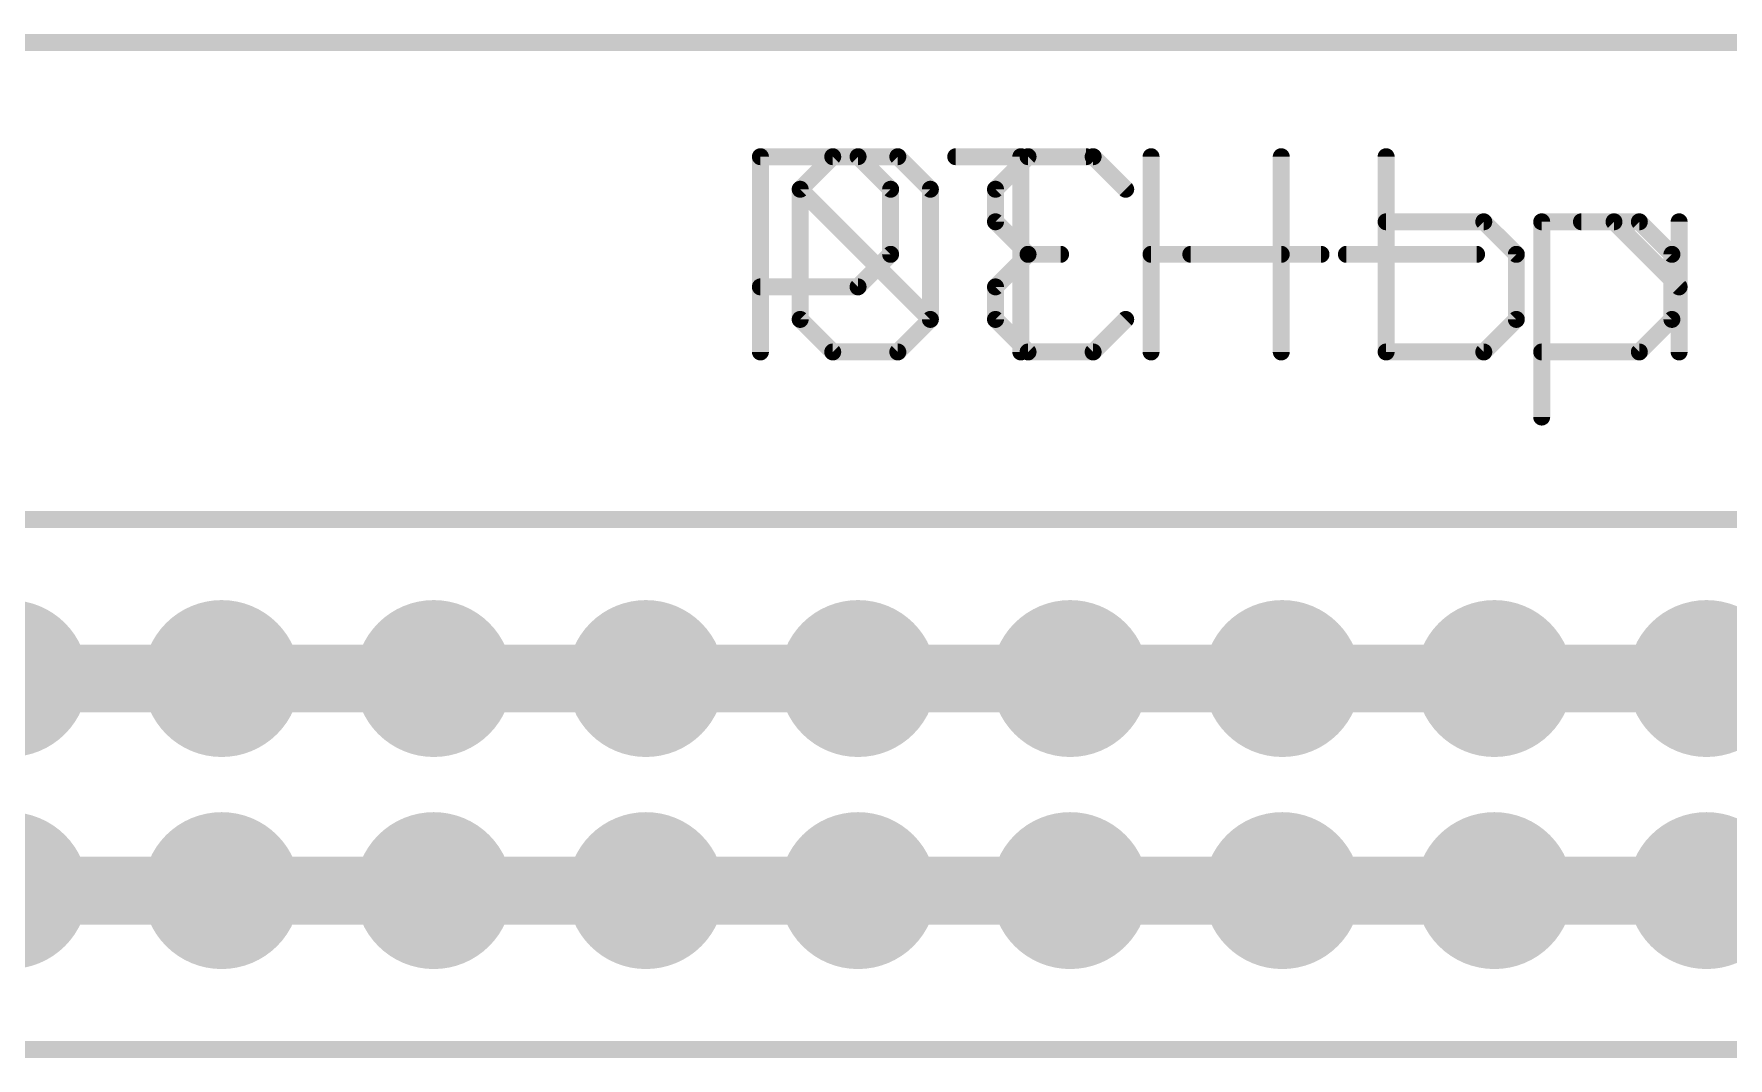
# Model space of a CAD drawing. Extents: x -0.1 to 94.1, y -0.1 to 63.6.
# Drawn here: x 19.34 to 39.63, y 51.33 to 63.6 of the extents above; entities that cross this region are included whole.
import ezdxf

# ---------------------------------------------------------------- set-up
doc = ezdxf.new("R2010")
doc.units = 0
for name, color, linetype in [('16', 132, 'CONTINUOUS'), ('17', 110, 'CONTINUOUS'), ('20', 53, 'CONTINUOUS'), ('21', 41, 'CONTINUOUS'), ('22', 40, 'CONTINUOUS'), ('51', 53, 'CONTINUOUS')]:
    doc.layers.add(name, color=color, linetype=linetype)

# ---------------------------------------------------------------- blocks, each defined once
blk = doc.blocks.new('RECT')
blk.add_solid([(-0.5, -0.5), (0.5, -0.5), (-0.5, 0.5), (0.5, 0.5)])
blk = doc.blocks.new('ROUNDP')
at = {"const_width": 0.5}
blk.add_lwpolyline([(0, -0.25, 1), (0, 0.25, 1), (0, -0.25)], format="xyb", dxfattribs=at)

msp = doc.modelspace()

# ---------------------------------------------------------------- linework, layer by layer
at = {"layer": '16', "const_width": 0.8128}
for points in [[(16.51, 55.88), (19.05, 55.88)], [(19.05, 55.88), (21.59, 55.88)], [(21.59, 55.88), (24.13, 55.88)], [(24.13, 55.88), (26.67, 55.88)], [(26.67, 55.88), (29.21, 55.88)], [(29.21, 55.88), (31.75, 55.88)], [(31.75, 55.88), (34.29, 55.88)], [(34.29, 55.88), (36.83, 55.88)], [(36.83, 55.88), (39.37, 55.88)], [(39.37, 55.88), (41.91, 55.88)], [(16.51, 53.34), (19.05, 53.34)], [(19.05, 53.34), (21.59, 53.34)], [(21.59, 53.34), (24.13, 53.34)], [(24.13, 53.34), (26.67, 53.34)], [(26.67, 53.34), (29.21, 53.34)], [(29.21, 53.34), (31.75, 53.34)], [(31.75, 53.34), (34.29, 53.34)], [(34.29, 53.34), (36.83, 53.34)], [(36.83, 53.34), (39.37, 53.34)], [(39.37, 53.34), (41.91, 53.34)]]:
    msp.add_lwpolyline(points, dxfattribs=at)
at = {"layer": '16', "const_width": 0.4064}
for points in [[(19.05, 55.6768, 1), (19.05, 56.0832)], [(21.59, 56.0832, 1), (21.59, 55.6768)], [(21.59, 55.6768, 1), (21.59, 56.0832)], [(24.13, 56.0832, 1), (24.13, 55.6768)], [(24.13, 55.6768, 1), (24.13, 56.0832)], [(26.67, 56.0832, 1), (26.67, 55.6768)], [(26.67, 55.6768, 1), (26.67, 56.0832)], [(29.21, 56.0832, 1), (29.21, 55.6768)], [(29.21, 55.6768, 1), (29.21, 56.0832)], [(31.75, 56.0832, 1), (31.75, 55.6768)], [(31.75, 55.6768, 1), (31.75, 56.0832)], [(34.29, 56.0832, 1), (34.29, 55.6768)], [(34.29, 55.6768, 1), (34.29, 56.0832)], [(36.83, 56.0832, 1), (36.83, 55.6768)], [(36.83, 55.6768, 1), (36.83, 56.0832)], [(39.37, 56.0832, 1), (39.37, 55.6768)], [(39.37, 55.6768, 1), (39.37, 56.0832)], [(19.05, 53.1368, 1), (19.05, 53.5432)], [(21.59, 53.5432, 1), (21.59, 53.1368)], [(21.59, 53.1368, 1), (21.59, 53.5432)], [(24.13, 53.5432, 1), (24.13, 53.1368)], [(24.13, 53.1368, 1), (24.13, 53.5432)], [(26.67, 53.5432, 1), (26.67, 53.1368)], [(26.67, 53.1368, 1), (26.67, 53.5432)], [(29.21, 53.5432, 1), (29.21, 53.1368)], [(29.21, 53.1368, 1), (29.21, 53.5432)], [(31.75, 53.5432, 1), (31.75, 53.1368)], [(31.75, 53.1368, 1), (31.75, 53.5432)], [(34.29, 53.5432, 1), (34.29, 53.1368)], [(34.29, 53.1368, 1), (34.29, 53.5432)], [(36.83, 53.5432, 1), (36.83, 53.1368)], [(36.83, 53.1368, 1), (36.83, 53.5432)], [(39.37, 53.5432, 1), (39.37, 53.1368)], [(39.37, 53.1368, 1), (39.37, 53.5432)]]:
    msp.add_lwpolyline(points, format="xyb", dxfattribs=at)
at = {"layer": '20', "const_width": 0.2032}
msp.add_lwpolyline([(91.6579, 63.5), (2.3221, 63.5)], dxfattribs=at)
at = {"layer": '21', "const_width": 0.2032}
for points in [[(28.0416, 59.7916), (28.0416, 62.1304)], [(28.0416, 62.1304), (29.211, 62.1304)], [(29.211, 62.1304), (29.6008, 61.7406)], [(30.3804, 62.1304), (31.9396, 62.1304)], [(31.16, 59.7916), (31.16, 62.1304)], [(32.7192, 59.7916), (32.7192, 62.1304)], [(34.2784, 62.1304), (34.2784, 59.7916)], [(29.6008, 61.7406), (29.6008, 60.961)], [(37.3968, 59.012), (37.3968, 61.3508)], [(37.3968, 61.3508), (38.5662, 61.3508)], [(38.5662, 61.3508), (38.956, 60.961)], [(29.6008, 60.961), (29.211, 60.5712)], [(32.7192, 60.961), (34.2784, 60.961)], [(35.058, 60.961), (36.6172, 60.961)], [(38.956, 60.961), (38.956, 60.1814)], [(29.211, 60.5712), (28.0416, 60.5712)], [(38.956, 60.1814), (38.5662, 59.7916)], [(38.5662, 59.7916), (37.3968, 59.7916)], [(11.43, 57.785), (82.55, 57.785)], [(11.43, 51.435), (82.55, 51.435)]]:
    msp.add_lwpolyline(points, dxfattribs=at)
at = {"layer": '21', "const_width": 0.1016}
for points in [[(28.0924, 62.1304, 1), (27.9908, 62.1304)], [(28.0416, 62.1812, 1), (28.0416, 62.0796)], [(29.2469, 62.1663, 1), (29.1751, 62.0945)], [(29.211, 62.0796, 1), (29.211, 62.1812)], [(30.3804, 62.1812, 1), (30.3804, 62.0796)], [(31.2108, 62.1304, 1), (31.1092, 62.1304)], [(31.9396, 62.0796, 1), (31.9396, 62.1812)], [(32.77, 62.1304, 1), (32.6684, 62.1304)], [(34.3292, 62.1304, 1), (34.2276, 62.1304)], [(29.6516, 61.7406, 1), (29.55, 61.7406)], [(29.5649, 61.7047, 1), (29.6367, 61.7765)], [(37.4476, 61.3508, 1), (37.346, 61.3508)], [(37.3968, 61.4016, 1), (37.3968, 61.3)], [(38.6021, 61.3867, 1), (38.5303, 61.3149)], [(38.5662, 61.3, 1), (38.5662, 61.4016)], [(29.55, 60.961, 1), (29.6516, 60.961)], [(29.6367, 60.9251, 1), (29.5649, 60.9969)], [(32.7192, 61.0118, 1), (32.7192, 60.9102)], [(34.2784, 60.9102, 1), (34.2784, 61.0118)], [(35.058, 61.0118, 1), (35.058, 60.9102)], [(36.6172, 60.9102, 1), (36.6172, 61.0118)], [(39.0068, 60.961, 1), (38.9052, 60.961)], [(38.9201, 60.9251, 1), (38.9919, 60.9969)], [(28.0416, 60.622, 1), (28.0416, 60.5204)], [(29.1751, 60.6071, 1), (29.2469, 60.5353)], [(29.211, 60.5204, 1), (29.211, 60.622)], [(38.9919, 60.1455, 1), (38.9201, 60.2173)], [(38.9052, 60.1814, 1), (39.0068, 60.1814)], [(37.3968, 59.8424, 1), (37.3968, 59.7408)], [(38.5303, 59.8275, 1), (38.6021, 59.7557)], [(38.5662, 59.7408, 1), (38.5662, 59.8424)], [(27.9908, 59.7916, 1), (28.0924, 59.7916)], [(31.1092, 59.7916, 1), (31.2108, 59.7916)], [(32.6684, 59.7916, 1), (32.77, 59.7916)], [(34.2276, 59.7916, 1), (34.3292, 59.7916)], [(37.346, 59.012, 1), (37.4476, 59.012)]]:
    msp.add_lwpolyline(points, format="xyb", dxfattribs=at)
at = {"layer": '22', "const_width": 0.2032}
for points in [[(28.9075, 62.1304), (28.5177, 61.7406)], [(29.6871, 62.1304), (28.9075, 62.1304)], [(30.0769, 61.7406), (29.6871, 62.1304)], [(31.2462, 62.1304), (30.8565, 61.7406)], [(32.0258, 62.1304), (31.2462, 62.1304)], [(32.4156, 61.7406), (32.0258, 62.1304)], [(35.534, 62.1304), (35.534, 59.7916)], [(28.5177, 61.7406), (28.5177, 60.1814)], [(30.0769, 60.1814), (28.5177, 61.7406)], [(30.0769, 60.1814), (30.0769, 61.7406)], [(30.8565, 61.7406), (30.8565, 61.3508)], [(30.8565, 61.3508), (31.2462, 60.961)], [(36.7034, 61.3508), (35.534, 61.3508)], [(37.0932, 60.961), (36.7034, 61.3508)], [(38.2626, 61.3508), (37.8728, 61.3508)], [(39.0422, 60.5712), (38.2626, 61.3508)], [(39.0422, 59.7916), (39.0422, 61.3508)], [(31.2462, 60.961), (30.8565, 60.5712)], [(31.2462, 60.961), (31.6361, 60.961)], [(34.7544, 60.961), (33.1952, 60.961)], [(37.0932, 60.1814), (37.0932, 60.961)], [(30.8565, 60.5712), (30.8565, 60.1814)], [(28.5177, 60.1814), (28.9075, 59.7916)], [(29.6871, 59.7916), (30.0769, 60.1814)], [(30.8565, 60.1814), (31.2462, 59.7916)], [(32.0258, 59.7916), (32.4156, 60.1814)], [(36.7034, 59.7916), (37.0932, 60.1814)], [(28.9075, 59.7916), (29.6871, 59.7916)], [(31.2462, 59.7916), (32.0258, 59.7916)], [(35.534, 59.7916), (36.7034, 59.7916)], [(11.43, 57.785), (82.55, 57.785)], [(11.43, 51.435), (82.55, 51.435)]]:
    msp.add_lwpolyline(points, dxfattribs=at)
at = {"layer": '22', "const_width": 0.1016}
for points in [[(28.9075, 62.1812, 1), (28.9075, 62.0796)], [(28.9434, 62.0945, 1), (28.8715, 62.1663)], [(29.723, 62.1663, 1), (29.6511, 62.0945)], [(29.6871, 62.0796, 1), (29.6871, 62.1812)], [(31.2462, 62.1812, 1), (31.2462, 62.0796)], [(31.2822, 62.0945, 1), (31.2103, 62.1663)], [(32.0618, 62.1663, 1), (31.9899, 62.0945)], [(32.0258, 62.0796, 1), (32.0258, 62.1812)], [(35.5848, 62.1304, 1), (35.4832, 62.1304)], [(28.5536, 61.7765, 1), (28.4817, 61.7047)], [(28.4817, 61.7765, 1), (28.5536, 61.7047)], [(28.5685, 61.7406, 1), (28.4669, 61.7406)], [(30.1276, 61.7406, 1), (30.0261, 61.7406)], [(30.0409, 61.7047, 1), (30.1128, 61.7765)], [(30.8205, 61.7765, 1), (30.8924, 61.7047)], [(30.9073, 61.7406, 1), (30.8057, 61.7406)], [(32.3797, 61.7047, 1), (32.4516, 61.7765)], [(30.8924, 61.3867, 1), (30.8205, 61.3149)], [(30.8057, 61.3508, 1), (30.9073, 61.3508)], [(35.534, 61.4016, 1), (35.534, 61.3)], [(36.7394, 61.3867, 1), (36.6675, 61.3149)], [(36.7034, 61.3, 1), (36.7034, 61.4016)], [(37.8728, 61.4016, 1), (37.8728, 61.3)], [(38.2986, 61.3867, 1), (38.2267, 61.3149)], [(38.2626, 61.3, 1), (38.2626, 61.4016)], [(39.093, 61.3508, 1), (38.9914, 61.3508)], [(31.2462, 61.0118, 1), (31.2462, 60.9102)], [(31.2822, 60.9251, 1), (31.2103, 60.9969)], [(31.2103, 60.9251, 1), (31.2822, 60.9969)], [(31.6361, 60.9102, 1), (31.6361, 61.0118)], [(33.1952, 61.0118, 1), (33.1952, 60.9102)], [(34.7544, 60.9102, 1), (34.7544, 61.0118)], [(37.144, 60.961, 1), (37.0424, 60.961)], [(37.0573, 60.9251, 1), (37.1292, 60.9969)], [(30.8205, 60.6071, 1), (30.8924, 60.5353)], [(30.9073, 60.5712, 1), (30.8057, 60.5712)], [(39.0063, 60.5353, 1), (39.0782, 60.6071)], [(28.5536, 60.2173, 1), (28.4817, 60.1455)], [(30.1128, 60.1455, 1), (30.0409, 60.2173)], [(30.0409, 60.1455, 1), (30.1128, 60.2173)], [(30.8924, 60.2173, 1), (30.8205, 60.1455)], [(32.4516, 60.1455, 1), (32.3797, 60.2173)], [(37.1292, 60.1455, 1), (37.0573, 60.2173)], [(28.4669, 60.1814, 1), (28.5685, 60.1814)], [(30.0261, 60.1814, 1), (30.1276, 60.1814)], [(30.8057, 60.1814, 1), (30.9073, 60.1814)], [(37.0424, 60.1814, 1), (37.144, 60.1814)], [(28.9075, 59.8424, 1), (28.9075, 59.7408)], [(28.8715, 59.7557, 1), (28.9434, 59.8275)], [(29.6511, 59.8275, 1), (29.723, 59.7557)], [(29.6871, 59.7408, 1), (29.6871, 59.8424)], [(31.2462, 59.8424, 1), (31.2462, 59.7408)], [(31.2103, 59.7557, 1), (31.2822, 59.8275)], [(31.9899, 59.8275, 1), (32.0618, 59.7557)], [(32.0258, 59.7408, 1), (32.0258, 59.8424)], [(35.534, 59.8424, 1), (35.534, 59.7408)], [(36.6675, 59.8275, 1), (36.7394, 59.7557)], [(36.7034, 59.7408, 1), (36.7034, 59.8424)], [(35.4832, 59.7916, 1), (35.5848, 59.7916)], [(38.9914, 59.7916, 1), (39.093, 59.7916)]]:
    msp.add_lwpolyline(points, format="xyb", dxfattribs=at)

# ---------------------------------------------------------------- block references
at = {"layer": '17', "xscale": 1.8796, "yscale": 1.8796, "rotation": 90}
for p in [(19.05, 55.88), (19.05, 55.88), (21.59, 55.88), (21.59, 55.88), (24.13, 55.88), (24.13, 55.88), (26.67, 55.88), (26.67, 55.88), (29.21, 55.88), (29.21, 55.88), (31.75, 55.88), (31.75, 55.88), (34.29, 55.88), (34.29, 55.88), (36.83, 55.88), (36.83, 55.88), (39.37, 55.88), (39.37, 55.88), (19.05, 53.34), (19.05, 53.34), (21.59, 53.34), (21.59, 53.34), (24.13, 53.34), (24.13, 53.34), (26.67, 53.34), (26.67, 53.34), (29.21, 53.34), (29.21, 53.34), (31.75, 53.34), (31.75, 53.34), (34.29, 53.34), (34.29, 53.34), (36.83, 53.34), (36.83, 53.34), (39.37, 53.34), (39.37, 53.34)]:
    msp.add_blockref('ROUNDP', p, dxfattribs=at)
at = {"layer": '51', "xscale": 0.508, "yscale": 0.508}
for p in [(21.59, 55.88), (24.13, 55.88), (26.67, 55.88), (29.21, 55.88), (31.75, 55.88), (34.29, 55.88), (36.83, 55.88), (39.37, 55.88), (21.59, 53.34), (24.13, 53.34), (26.67, 53.34), (29.21, 53.34), (31.75, 53.34), (34.29, 53.34), (36.83, 53.34), (39.37, 53.34)]:
    msp.add_blockref('RECT', p, dxfattribs=at)

doc.saveas('drawing.dxf')
